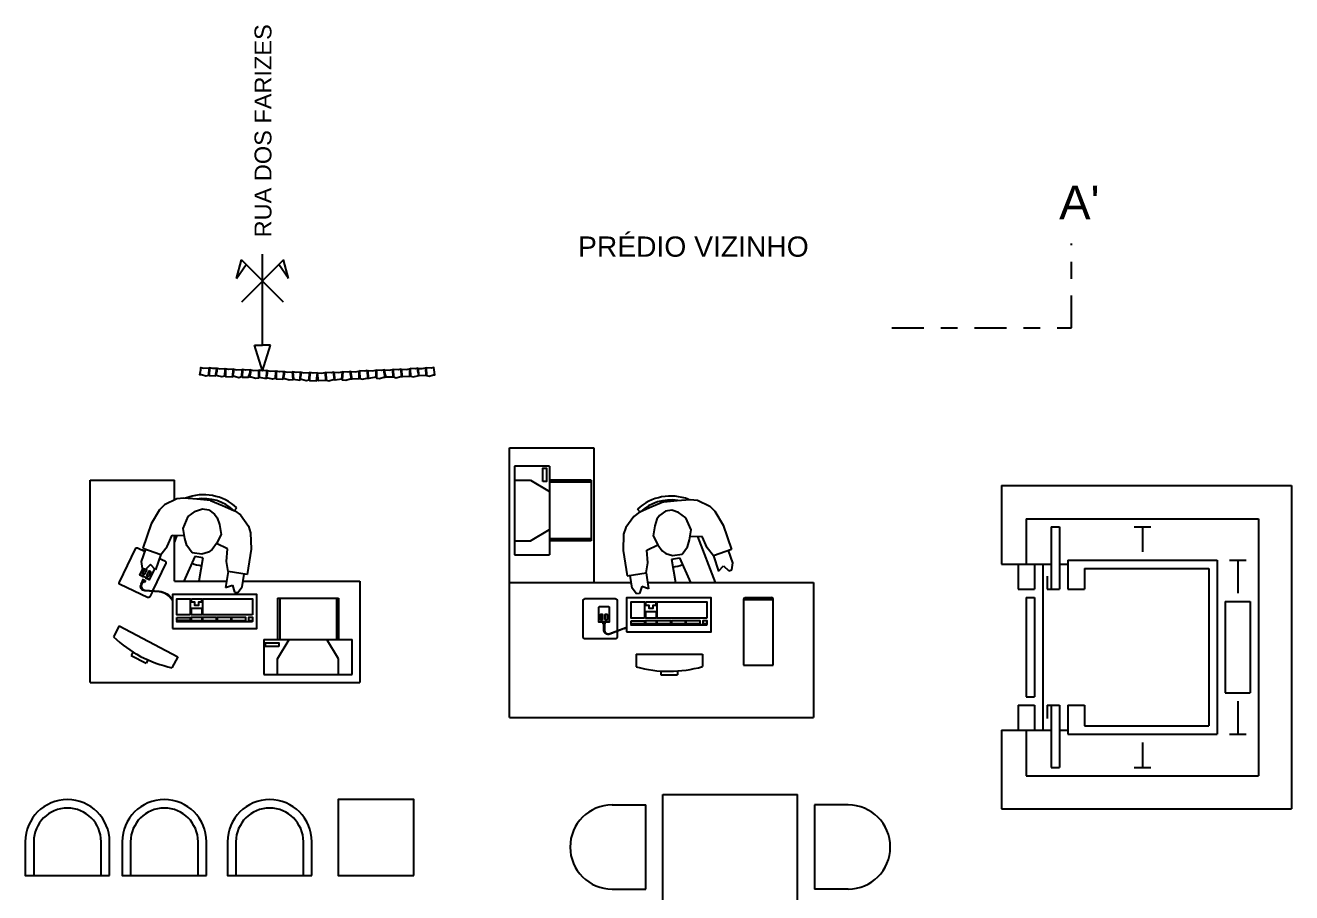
# Model space of a CAD drawing. Header units: millimetres. Extents: x 3638.9 to 3686.5, y 1948.8 to 1978.
# Drawn here: x 3665.67 to 3673.19, y 1972.87 to 1978.01 of the extents above; entities that cross this region are included whole.
import ezdxf

# ---------------------------------------------------------------- set-up
doc = ezdxf.new("R2010")
doc.units = ezdxf.units.MM
doc.linetypes.add('DASHDOT2', pattern=[12.7, 6.35, -3.175, 0, -3.175])
for name, color, linetype in [('mobiliario', 61, 'Continuous'), ('Paredes', 7, 'Continuous'), ('Texto', 51, 'Continuous'), ('Vista 1', 1, 'Continuous')]:
    doc.layers.add(name, color=color, linetype=linetype)
doc.styles.get("Standard").update_dxf_attribs({"font": 'arial.ttf'})

msp = doc.modelspace()

# ---------------------------------------------------------------- linework, layer by layer
at = {"layer": 'mobiliario'}
for p, q in [((3668.546, 1973.906), (3668.546, 1975.506)), ((3668.546, 1975.506), (3669.046, 1975.506)), ((3669.046, 1975.506), (3669.046, 1974.706)), ((3668.576, 1975.3968), (3668.576, 1974.8716)), ((3668.7842, 1975.3968), (3668.576, 1975.3968)), ((3668.7842, 1975.3968), (3668.7842, 1974.8716)), ((3666.057, 1974.1139), (3666.057, 1975.3139)), ((3666.057, 1975.3139), (3666.557, 1975.3139)), ((3666.557, 1975.1956), (3666.557, 1975.3139)), ((3668.576, 1975.3151), (3668.6699, 1975.3151)), ((3668.6699, 1975.3151), (3668.7842, 1975.2463)), ((3669.0299, 1975.3151), (3668.7842, 1975.3151)), ((3669.0299, 1975.3026), (3668.7842, 1975.3026)), ((3669.0299, 1975.3151), (3669.0299, 1974.9533)), ((3666.4991, 1975.1676), (3666.4686, 1975.1378)), ((3666.5719, 1975.2028), (3666.4991, 1975.1676)), ((3666.6141, 1975.2083), (3666.5719, 1975.2028)), ((3666.6923, 1975.2012), (3666.6141, 1975.2083)), ((3666.7706, 1975.1942), (3666.6923, 1975.2012)), ((3666.7706, 1975.1942), (3666.8428, 1975.1633)), ((3666.8428, 1975.1633), (3666.9098, 1975.1347)), ((3666.912, 1975.1327), (3666.9278, 1975.1494)), ((3669.3905, 1975.1554), (3669.3234, 1975.1267)), ((3669.4627, 1975.1862), (3669.3905, 1975.1554)), ((3669.4627, 1975.1862), (3669.5409, 1975.1933)), ((3669.5409, 1975.1933), (3669.6191, 1975.2003)), ((3669.6191, 1975.2003), (3669.6614, 1975.1948)), ((3669.6614, 1975.1948), (3669.7341, 1975.1596)), ((3669.7341, 1975.1596), (3669.7646, 1975.1298)), ((3666.4686, 1975.1378), (3666.4194, 1975.0543)), ((3666.6089, 1975.0272), (3666.6398, 1975.0994)), ((3666.6398, 1975.0994), (3666.6835, 1975.131)), ((3666.6835, 1975.131), (3666.7241, 1975.1438)), ((3666.7241, 1975.1438), (3666.7615, 1975.1378)), ((3666.7615, 1975.1378), (3666.7961, 1975.1129)), ((3666.7961, 1975.1129), (3666.8119, 1975.0911)), ((3666.8119, 1975.0911), (3666.8247, 1975.0505)), ((3666.9127, 1975.1334), (3666.915, 1975.1325)), ((3666.915, 1975.1325), (3666.9496, 1975.1076)), ((3666.9496, 1975.1076), (3666.997, 1975.0421)), ((3669.2836, 1975.0996), (3669.2363, 1975.0342)), ((3669.3182, 1975.1245), (3669.2836, 1975.0996)), ((3669.3213, 1975.1247), (3669.3055, 1975.1414)), ((3669.3205, 1975.1255), (3669.3182, 1975.1245)), ((3669.4213, 1975.0831), (3669.4086, 1975.0425)), ((3669.4371, 1975.105), (3669.4213, 1975.0831)), ((3669.4717, 1975.1298), (3669.4371, 1975.105)), ((3669.5092, 1975.1358), (3669.4717, 1975.1298)), ((3669.5498, 1975.123), (3669.5092, 1975.1358)), ((3669.5934, 1975.0914), (3669.5498, 1975.123)), ((3669.6243, 1975.0192), (3669.5934, 1975.0914)), ((3669.7646, 1975.1298), (3669.8138, 1975.0463)), ((3666.4194, 1975.0543), (3666.3694, 1974.9103)), ((3666.6187, 1974.968), (3666.6089, 1975.0272)), ((3666.8247, 1975.0505), (3666.8345, 1974.991)), ((3666.997, 1975.0421), (3667.0098, 1975.0015)), ((3667.0098, 1975.0015), (3667.0135, 1974.9046)), ((3668.6699, 1974.9533), (3668.7842, 1975.0221)), ((3669.2363, 1975.0342), (3669.2235, 1974.9935)), ((3669.4086, 1975.0425), (3669.3988, 1974.9831)), ((3669.6145, 1974.96), (3669.6243, 1975.0192)), ((3669.8138, 1975.0463), (3669.8639, 1974.9024)), ((3666.5141, 1974.9205), (3666.5448, 1974.9885)), ((3666.5448, 1974.9885), (3666.6174, 1974.9855)), ((3666.557, 1974.7139), (3666.557, 1974.988)), ((3666.5719, 1974.9874), (3666.557, 1974.9487)), ((3666.6315, 1974.9273), (3666.6187, 1974.968)), ((3666.6631, 1974.8837), (3666.6315, 1974.9273)), ((3666.8066, 1974.9378), (3666.7818, 1974.9032)), ((3666.8345, 1974.991), (3666.8066, 1974.9378)), ((3666.8719, 1974.9061), (3666.8066, 1974.9378)), ((3668.576, 1974.9533), (3668.6699, 1974.9533)), ((3669.0299, 1974.9659), (3668.7842, 1974.9659)), ((3669.0299, 1974.9533), (3668.7842, 1974.9533)), ((3669.2235, 1974.9935), (3669.2197, 1974.8967)), ((3669.3613, 1974.8981), (3669.4266, 1974.9298)), ((3669.3988, 1974.9831), (3669.4266, 1974.9298)), ((3669.4266, 1974.9298), (3669.4515, 1974.8952)), ((3669.6017, 1974.9193), (3669.6145, 1974.96)), ((3669.6884, 1974.9805), (3669.6159, 1974.9775)), ((3669.6613, 1974.9794), (3669.767, 1974.706)), ((3669.7191, 1974.9126), (3669.6884, 1974.9805)), ((3666.3624, 1974.8321), (3666.3874, 1974.9041)), ((3666.3694, 1974.9103), (3666.4773, 1974.8728)), ((3666.4773, 1974.8728), (3666.4461, 1974.7828)), ((3666.4773, 1974.8728), (3666.5141, 1974.9205)), ((3666.6781, 1974.8609), (3666.6136, 1974.7139)), ((3666.7193, 1974.8746), (3666.6631, 1974.8837)), ((3666.7261, 1974.853), (3666.6781, 1974.8609)), ((3666.7261, 1974.853), (3666.7029, 1974.7139)), ((3666.76, 1974.8874), (3666.7193, 1974.8746)), ((3666.7818, 1974.9032), (3666.76, 1974.8874)), ((3666.8668, 1974.8317), (3666.8719, 1974.9061)), ((3667.0135, 1974.9046), (3666.9894, 1974.7542)), ((3668.576, 1974.8716), (3668.7842, 1974.8716)), ((3669.2197, 1974.8967), (3669.2438, 1974.7462)), ((3669.3665, 1974.8237), (3669.3613, 1974.8981)), ((3669.4515, 1974.8952), (3669.4733, 1974.8794)), ((3669.4733, 1974.8794), (3669.5139, 1974.8667)), ((3669.5071, 1974.845), (3669.5551, 1974.8529)), ((3669.5139, 1974.8667), (3669.5702, 1974.8757)), ((3669.5551, 1974.8529), (3669.6197, 1974.706)), ((3669.5702, 1974.8757), (3669.6017, 1974.9193)), ((3669.7559, 1974.8648), (3669.7191, 1974.9126)), ((3669.8639, 1974.9024), (3669.7559, 1974.8648)), ((3669.7559, 1974.8648), (3669.7872, 1974.7749)), ((3669.8709, 1974.8241), (3669.8459, 1974.8961)), ((3666.3678, 1974.7899), (3666.3624, 1974.8321)), ((3666.3858, 1974.7836), (3666.3678, 1974.7899)), ((3666.4163, 1974.8134), (3666.3858, 1974.7836)), ((3666.4461, 1974.7828), (3666.4163, 1974.8134)), ((3666.8765, 1974.7723), (3666.8615, 1974.6782)), ((3666.8765, 1974.7723), (3666.8668, 1974.8317)), ((3666.9894, 1974.7542), (3666.8765, 1974.7723)), ((3669.3567, 1974.7643), (3669.3665, 1974.8237)), ((3669.5071, 1974.845), (3669.5303, 1974.706)), ((3669.7872, 1974.7749), (3669.8169, 1974.8054)), ((3669.8169, 1974.8054), (3669.8474, 1974.7756)), ((3669.8474, 1974.7756), (3669.8654, 1974.7819)), ((3669.8654, 1974.7819), (3669.8709, 1974.8241)), ((3666.4095, 1974.7249), (3666.3532, 1974.7519)), ((3666.557, 1974.7139), (3666.8672, 1974.7139)), ((3666.9585, 1974.6819), (3666.9706, 1974.7572)), ((3666.9637, 1974.7139), (3667.657, 1974.7139)), ((3667.657, 1974.7139), (3667.657, 1974.1139)), ((3668.546, 1974.706), (3669.2696, 1974.706)), ((3669.2438, 1974.7462), (3669.3567, 1974.7643)), ((3669.2747, 1974.674), (3669.2627, 1974.7492)), ((3669.3567, 1974.7643), (3669.3718, 1974.6702)), ((3669.3661, 1974.706), (3670.3509, 1974.706)), ((3670.3509, 1974.706), (3670.3509, 1973.906)), ((3666.8615, 1974.6782), (3666.9021, 1974.691)), ((3666.9021, 1974.691), (3666.9149, 1974.6504)), ((3666.9149, 1974.6504), (3666.9337, 1974.6473)), ((3666.9337, 1974.6473), (3666.9585, 1974.6819)), ((3669.2996, 1974.6394), (3669.2747, 1974.674)), ((3669.3184, 1974.6424), (3669.2996, 1974.6394)), ((3669.3312, 1974.683), (3669.3184, 1974.6424)), ((3669.3718, 1974.6702), (3669.3312, 1974.683)), ((3667.1696, 1974.614), (3667.5314, 1974.614)), ((3667.1696, 1974.614), (3667.1696, 1974.3682)), ((3667.1821, 1974.614), (3667.1821, 1974.3682)), ((3667.5188, 1974.614), (3667.5188, 1974.3682)), ((3667.5314, 1974.614), (3667.5314, 1974.3682)), ((3669.9355, 1974.6076), (3669.9355, 1974.2171)), ((3670.1105, 1974.6044), (3669.9355, 1974.6044)), ((3670.1012, 1974.6169), (3669.9448, 1974.6169)), ((3670.1105, 1974.2171), (3670.1105, 1974.6076)), ((3669.1384, 1974.4731), (3669.0759, 1974.4731)), ((3666.2304, 1974.4501), (3666.1957, 1974.3847)), ((3666.2304, 1974.4501), (3666.5772, 1974.2662)), ((3667.0879, 1974.3682), (3667.0879, 1974.16)), ((3667.0879, 1974.3682), (3667.6131, 1974.3682)), ((3667.1696, 1974.2539), (3667.2384, 1974.3682)), ((3667.5314, 1974.2539), (3667.4626, 1974.3682)), ((3667.6131, 1974.16), (3667.6131, 1974.3682)), ((3666.3112, 1974.2926), (3666.3014, 1974.2742)), ((3666.3014, 1974.2742), (3666.3897, 1974.2274)), ((3666.5772, 1974.2662), (3666.5428, 1974.2013)), ((3667.1696, 1974.16), (3667.1696, 1974.2539)), ((3667.5314, 1974.16), (3667.5314, 1974.2539)), ((3669.2985, 1974.2812), (3669.2985, 1974.2071)), ((3669.2985, 1974.2812), (3669.6911, 1974.2812)), ((3669.6911, 1974.2812), (3669.6911, 1974.2078)), ((3666.3995, 1974.2458), (3666.3897, 1974.2274)), ((3669.4437, 1974.1799), (3669.4437, 1974.159)), ((3669.5437, 1974.1799), (3669.5437, 1974.159)), ((3669.9355, 1974.2171), (3670.1105, 1974.2171)), ((3666.057, 1974.1139), (3667.657, 1974.1139)), ((3667.0879, 1974.16), (3667.6131, 1974.16)), ((3669.4437, 1974.159), (3669.5437, 1974.159)), ((3668.546, 1973.906), (3670.3509, 1973.906)), ((3669.4558, 1971.5743), (3669.4558, 1973.4493)), ((3669.4558, 1973.4493), (3670.2558, 1973.4493)), ((3670.2558, 1971.5743), (3670.2558, 1973.4493)), ((3669.1558, 1973.3868), (3669.3558, 1973.3868)), ((3669.3558, 1972.8868), (3669.3558, 1973.3868)), ((3670.5558, 1973.3868), (3670.3558, 1973.3868)), ((3670.3558, 1973.3868), (3670.3558, 1972.8868)), ((3669.1558, 1972.8868), (3669.3558, 1972.8868)), ((3670.5558, 1972.8868), (3670.3558, 1972.8868))]:
    msp.add_line(p, q, dxfattribs=at)
for points in [[(3668.7438, 1975.3068), (3668.7438, 1975.3865), (3668.7646, 1975.3865), (3668.7646, 1975.3068)], [(3666.3808, 1974.7071), (3666.3718, 1974.7114), (3666.375, 1974.721), (3666.3862, 1974.7156)], [(3666.5452, 1974.434), (3667.0456, 1974.434), (3667.0456, 1974.6363), (3666.5452, 1974.6363)], [(3666.6516, 1974.5149), (3666.572, 1974.5149), (3666.572, 1974.6109), (3666.6516, 1974.6109)], [(3666.6589, 1974.6109), (3666.719, 1974.6109), (3666.719, 1974.5901), (3666.6995, 1974.5901), (3666.6995, 1974.5713), (3666.6784, 1974.5713), (3666.6784, 1974.5901), (3666.6589, 1974.5901)], [(3666.7196, 1974.5149), (3666.6595, 1974.5149), (3666.6595, 1974.5545), (3666.7196, 1974.5545)], [(3667.0204, 1974.5149), (3666.7263, 1974.5149), (3666.7263, 1974.6109), (3667.0204, 1974.6109)], [(3669.2413, 1974.4146), (3669.7418, 1974.4146), (3669.7418, 1974.6169), (3669.2413, 1974.6169)], [(3669.3478, 1974.4955), (3669.2681, 1974.4955), (3669.2681, 1974.5915), (3669.3478, 1974.5915)], [(3669.355, 1974.5915), (3669.4152, 1974.5915), (3669.4152, 1974.5707), (3669.3957, 1974.5707), (3669.3957, 1974.5519), (3669.3745, 1974.5519), (3669.3745, 1974.5707), (3669.355, 1974.5707)], [(3669.7166, 1974.4955), (3669.4224, 1974.4955), (3669.4224, 1974.5915), (3669.7166, 1974.5915)], [(3666.572, 1974.4991), (3666.6516, 1974.4991), (3666.6516, 1974.4819), (3666.572, 1974.4819)], [(3667.0204, 1974.4734), (3666.572, 1974.4734), (3666.572, 1974.4762), (3667.0204, 1974.4762)], [(3666.7196, 1974.4802), (3666.6595, 1974.4802), (3666.6595, 1974.501), (3666.7196, 1974.501)], [(3666.8059, 1974.4802), (3666.7263, 1974.4802), (3666.7263, 1974.501), (3666.8059, 1974.501)], [(3666.8922, 1974.4802), (3666.8125, 1974.4802), (3666.8125, 1974.501), (3666.8922, 1974.501)], [(3666.9785, 1974.4802), (3666.8988, 1974.4802), (3666.8988, 1974.501), (3666.9785, 1974.501)], [(3667.0204, 1974.4802), (3666.9992, 1974.4802), (3666.9992, 1974.501), (3667.0204, 1974.501)], [(3669.1122, 1974.4613), (3669.1022, 1974.4613), (3669.1009, 1974.4713), (3669.1134, 1974.4713)], [(3669.2681, 1974.4797), (3669.3478, 1974.4797), (3669.3478, 1974.4625), (3669.2681, 1974.4625)], [(3669.4158, 1974.4955), (3669.3556, 1974.4955), (3669.3556, 1974.5351), (3669.4158, 1974.5351)], [(3669.4158, 1974.4608), (3669.3556, 1974.4608), (3669.3556, 1974.4816), (3669.4158, 1974.4816)], [(3669.5021, 1974.4608), (3669.4224, 1974.4608), (3669.4224, 1974.4816), (3669.5021, 1974.4816)], [(3669.5884, 1974.4608), (3669.5087, 1974.4608), (3669.5087, 1974.4816), (3669.5884, 1974.4816)], [(3669.6746, 1974.4608), (3669.595, 1974.4608), (3669.595, 1974.4816), (3669.6746, 1974.4816)], [(3669.7166, 1974.4608), (3669.6954, 1974.4608), (3669.6954, 1974.4816), (3669.7166, 1974.4816)], [(3669.7166, 1974.454), (3669.2681, 1974.454), (3669.2681, 1974.4568), (3669.7166, 1974.4568)], [(3667.1778, 1974.3278), (3667.0982, 1974.3278), (3667.0982, 1974.3486), (3667.1778, 1974.3486)], [(3667.9785, 1972.9682), (3667.9785, 1973.4182), (3667.5285, 1973.4182), (3667.5285, 1972.9682)]]:
    msp.add_lwpolyline(points, close=True, dxfattribs=at)
for points in [[(3666.4264, 1974.6544), (3666.4113, 1974.6228, -0.414214), (3666.3979, 1974.6181), (3666.2355, 1974.6957, -0.414214), (3666.2308, 1974.709), (3666.3256, 1974.9076, -0.414214), (3666.339, 1974.9123), (3666.3829, 1974.8913)], [(3666.4694, 1974.85), (3666.5014, 1974.8347, -0.414214), (3666.5061, 1974.8214), (3666.428, 1974.6578)], [(3666.5452, 1974.6, 0.253539), (3666.4668, 1974.6511), (3666.3813, 1974.6581, -0.525315), (3666.3593, 1974.6963), (3666.3747, 1974.7286)], [(3666.3779, 1974.7271), (3666.3625, 1974.6948, 0.525315), (3666.3816, 1974.6616), (3666.467, 1974.6546, -0.237566), (3666.5452, 1974.6069, -0.052791)], [(3669.184, 1974.4167), (3669.184, 1974.3817, -0.414214), (3669.174, 1974.3717), (3668.994, 1974.3717, -0.414214), (3668.984, 1974.3817), (3668.984, 1974.6017, -0.414214), (3668.994, 1974.6117), (3669.174, 1974.6117, -0.414214), (3669.184, 1974.6017), (3669.184, 1974.4205)], [(3669.101, 1974.4706), (3669.0759, 1974.4706), (3669.0759, 1974.5578, -0.414214), (3669.0824, 1974.5643), (3669.1319, 1974.5643, -0.414214), (3669.1384, 1974.5578), (3669.1384, 1974.4706), (3669.1133, 1974.4706)], [(3669.2413, 1974.4364, 0.051413), (3669.2219, 1974.4311), (3669.1417, 1974.4006, -0.525315), (3669.1054, 1974.4256), (3669.1054, 1974.4613)], [(3669.1089, 1974.4613), (3669.1089, 1974.4256, 0.525315), (3669.1405, 1974.4039), (3669.2206, 1974.4344, -0.052791), (3669.2413, 1974.4399, -0.052791)], [(3666.1226, 1972.9682), (3666.1226, 1973.1682, 1), (3665.7226, 1973.1682), (3665.7226, 1972.9682)], [(3666.6976, 1972.9682), (3666.6976, 1973.1682, 1), (3666.2976, 1973.1682), (3666.2976, 1972.9682)], [(3667.3226, 1972.9682), (3667.3226, 1973.1682, 1), (3666.9226, 1973.1682), (3666.9226, 1972.9682)]]:
    msp.add_lwpolyline(points, format="xyb", dxfattribs=at)
for points in [[(3666.3747, 1974.7388), (3666.3521, 1974.7496), (3666.3708, 1974.7888)], [(3666.4401, 1974.789), (3666.4085, 1974.7227), (3666.3858, 1974.7335)]]:
    msp.add_lwpolyline(points, dxfattribs=at)
for points in [[(3666.3806, 1974.7571, -1), (3666.3704, 1974.7619), (3666.381, 1974.7841, -1), (3666.3911, 1974.7792)], [(3666.4049, 1974.7454, -1), (3666.3948, 1974.7503), (3666.4053, 1974.7724, -1), (3666.4155, 1974.7676)], [(3669.0984, 1974.4896, -1), (3669.0872, 1974.4896), (3669.0872, 1974.5141, -1), (3669.0984, 1974.5141)], [(3669.1254, 1974.4896, -1), (3669.1142, 1974.4896), (3669.1142, 1974.5141, -1), (3669.1254, 1974.5141)], [(3666.1726, 1972.9682), (3666.1726, 1973.1682, 1), (3665.6726, 1973.1682), (3665.6726, 1972.9682)], [(3666.7476, 1972.9682), (3666.7476, 1973.1682, 1), (3666.2476, 1973.1682), (3666.2476, 1972.9682)], [(3667.3726, 1972.9682), (3667.3726, 1973.1682, 1), (3666.8726, 1973.1682), (3666.8726, 1972.9682)]]:
    msp.add_lwpolyline(points, format="xyb", close=True, dxfattribs=at)
for centre, radius, start, end in [((3666.7303, 1974.9405), 0.2874, 46.60507, 111.77778), ((3666.7303, 1974.9405), 0.2644, 46.60507, 99.12687), ((3669.5029, 1974.9326), 0.2874, 68.22222, 133.39493), ((3669.5029, 1974.9326), 0.2644, 80.87313, 133.39493), ((3666.7501, 1975.0653), 0.2604, 249.86833, 263.0085), ((3669.4831, 1975.0573), 0.2604, 276.9915, 290.13167), ((3669.9448, 1974.6076), 0.00934, 90, 180), ((3670.1012, 1974.6076), 0.00934, 0, 90), ((3666.6897, 1974.8997), 0.7136, 226.19056, 258.12229), ((3669.4937, 1974.8935), 0.7136, 254.13056, 286.06229), ((3669.1558, 1973.1368), 0.25, 90, 270), ((3670.5558, 1973.1368), 0.25, 270, 90)]:
    msp.add_arc(centre, radius, start, end, dxfattribs=at)
at = {"layer": 'Paredes', "color": 5, "linetype": 'DASHDOT2', "ltscale": 0.03}
for p, q in [((3671.8808, 1976.2194), (3671.8808, 1976.7194)), ((3670.8148, 1976.2194), (3671.8808, 1976.2194))]:
    msp.add_line(p, q, dxfattribs=at)
at = {"layer": 'Vista 1'}
for p, q in [((3667.0799, 1976.115), (3667.0799, 1976.6559)), ((3666.9262, 1976.5104), (3666.9547, 1976.6219)), ((3666.9262, 1976.5104), (3666.9831, 1976.5935)), ((3667.2051, 1976.3714), (3666.9547, 1976.6219)), ((3667.2051, 1976.6219), (3666.9547, 1976.3714)), ((3667.2336, 1976.5104), (3667.1767, 1976.5935)), ((3667.2336, 1976.5104), (3667.2051, 1976.6219)), ((3667.0328, 1976.1151), (3667.0799, 1976.115)), ((3667.0795, 1975.9628), (3667.0328, 1976.1151)), ((3667.1269, 1976.1151), (3667.0799, 1976.115)), ((3667.0803, 1975.9628), (3667.1269, 1976.1151)), ((3671.4654, 1975.2826), (3671.4654, 1974.8151)), ((3671.4654, 1975.2826), (3673.1878, 1975.2826)), ((3671.4654, 1975.2826), (3671.4654, 1974.8151)), ((3671.4654, 1975.2826), (3671.4654, 1975.0858)), ((3673.1878, 1975.2826), (3673.1878, 1973.3633)), ((3671.4654, 1975.0858), (3671.4654, 1974.8151)), ((3671.613, 1975.0858), (3671.613, 1974.8151)), ((3671.613, 1975.0858), (3672.991, 1975.0858)), ((3672.991, 1975.0858), (3672.991, 1973.5602)), ((3671.7607, 1975.0366), (3671.7607, 1974.6675)), ((3671.7607, 1975.0366), (3671.8099, 1975.0366)), ((3671.8099, 1975.0366), (3671.8099, 1974.6675)), ((3672.2528, 1975.0366), (3672.3512, 1975.0366)), ((3672.302, 1975.0366), (3672.302, 1974.8889)), ((3671.4654, 1974.8151), (3671.613, 1974.8151)), ((3671.5638, 1974.8151), (3671.5638, 1974.6675)), ((3671.613, 1974.8151), (3671.7607, 1974.8151)), ((3671.6622, 1974.8151), (3671.6622, 1974.6675)), ((3671.7115, 1974.8151), (3671.7115, 1974.6675)), ((3671.8099, 1974.8151), (3671.8591, 1974.8151)), ((3671.8591, 1974.8397), (3672.7449, 1974.8397)), ((3671.8591, 1974.8397), (3671.8591, 1974.6675)), ((3671.9575, 1974.7905), (3671.9575, 1974.6675)), ((3671.9575, 1974.7905), (3672.6957, 1974.7905)), ((3672.6957, 1974.7905), (3672.6957, 1973.8555)), ((3672.7449, 1974.8397), (3672.7449, 1973.8062)), ((3672.8187, 1974.8397), (3672.9172, 1974.8397)), ((3672.868, 1974.8397), (3672.868, 1974.6429)), ((3671.7361, 1974.7452), (3671.7361, 1974.6675)), ((3671.5638, 1974.6675), (3671.6622, 1974.6675)), ((3671.7115, 1974.6675), (3671.7115, 1974.6183)), ((3671.7361, 1974.6675), (3671.8099, 1974.6675)), ((3671.8591, 1974.6675), (3671.9575, 1974.6675)), ((3671.613, 1974.6183), (3671.6622, 1974.6183)), ((3671.613, 1974.6183), (3671.613, 1974.0277)), ((3671.6622, 1974.6183), (3671.6622, 1974.0277)), ((3671.7115, 1974.6183), (3671.7115, 1974.0277)), ((3672.7941, 1974.5937), (3672.7941, 1974.0523)), ((3672.7941, 1974.5937), (3672.9418, 1974.5937)), ((3672.9418, 1974.5937), (3672.9418, 1974.0523)), ((3671.613, 1974.0277), (3671.6622, 1974.0277)), ((3671.7115, 1974.0277), (3671.7115, 1973.9785)), ((3672.7941, 1974.0523), (3672.9418, 1974.0523)), ((3671.5638, 1973.9785), (3671.6622, 1973.9785)), ((3671.5638, 1973.9785), (3671.5638, 1973.8309)), ((3671.6622, 1973.9785), (3671.6622, 1973.8309)), ((3671.7115, 1973.9785), (3671.7115, 1973.8309)), ((3671.7361, 1973.9785), (3671.8099, 1973.9785)), ((3671.7361, 1973.9785), (3671.7361, 1973.9007)), ((3671.7607, 1973.9785), (3671.7607, 1973.6094)), ((3671.8099, 1973.9785), (3671.8099, 1973.6094)), ((3671.8591, 1973.9785), (3671.8591, 1973.8062)), ((3671.8591, 1973.9785), (3671.9575, 1973.9785)), ((3671.9575, 1973.9785), (3671.9575, 1973.8555)), ((3672.868, 1974.0031), (3672.868, 1973.8062)), ((3671.4654, 1973.8309), (3671.613, 1973.8309)), ((3671.4654, 1973.8309), (3671.4654, 1973.3633)), ((3671.4654, 1973.8309), (3671.4654, 1973.3633)), ((3671.4654, 1973.8309), (3671.4654, 1973.5602)), ((3671.613, 1973.8309), (3671.613, 1973.5602)), ((3671.613, 1973.8309), (3671.7607, 1973.8309)), ((3671.8099, 1973.8309), (3671.8591, 1973.8309)), ((3671.8591, 1973.8062), (3672.7449, 1973.8062)), ((3671.9575, 1973.8555), (3672.6957, 1973.8555)), ((3672.8187, 1973.8062), (3672.9172, 1973.8062)), ((3672.302, 1973.757), (3672.302, 1973.6094)), ((3671.7607, 1973.6094), (3671.8099, 1973.6094)), ((3672.2528, 1973.6094), (3672.3512, 1973.6094)), ((3671.4654, 1973.5602), (3671.4654, 1973.3633)), ((3671.613, 1973.5602), (3672.991, 1973.5602)), ((3671.4654, 1973.3633), (3673.1878, 1973.3633))]:
    msp.add_line(p, q, dxfattribs=at)
at = {"layer": 'Vista 1', "ltscale": 0.5}
msp.add_line((3667.4064, 1975.9507), (3667.4064, 1975.9507), dxfattribs=at)
for points in [[(3666.7611, 1975.9805), (3666.759, 1975.9359), (3666.7431, 1975.9314), (3666.7172, 1975.9387), (3666.7172, 1975.9387), (3666.7091, 1975.939), (3666.7145, 1975.9683), (3666.7151, 1975.9828), (3666.7306, 1975.979), (3666.7611, 1975.9807)], [(3666.8569, 1975.976), (3666.8549, 1975.9315), (3666.839, 1975.927), (3666.8131, 1975.9342), (3666.8131, 1975.9342), (3666.805, 1975.9346), (3666.8104, 1975.9639), (3666.811, 1975.9783), (3666.8264, 1975.9746), (3666.857, 1975.9762)], [(3667.9558, 1975.976), (3667.9579, 1975.9315), (3667.9737, 1975.927), (3667.9996, 1975.9342), (3667.9996, 1975.9342), (3668.0078, 1975.9346), (3668.0024, 1975.9639), (3668.0017, 1975.9783), (3667.9863, 1975.9746), (3667.9558, 1975.9762)], [(3668.0517, 1975.9805), (3668.0537, 1975.9359), (3668.0696, 1975.9314), (3668.0955, 1975.9387), (3668.0955, 1975.9387), (3668.1036, 1975.939), (3668.0983, 1975.9683), (3668.0976, 1975.9828), (3668.0822, 1975.979), (3668.0517, 1975.9807)], [(3666.9568, 1975.9714), (3666.9548, 1975.9268), (3666.9389, 1975.9223), (3666.913, 1975.9296), (3666.913, 1975.9296), (3666.9049, 1975.93), (3666.9102, 1975.9592), (3666.9109, 1975.9737), (3666.9263, 1975.97), (3666.9568, 1975.9716)], [(3667.0567, 1975.9667), (3667.0568, 1975.9201), (3667.0388, 1975.9177), (3667.0129, 1975.9249), (3667.0129, 1975.9249), (3667.0048, 1975.9253), (3667.0101, 1975.9546), (3667.0108, 1975.9691), (3667.0262, 1975.9653), (3667.0567, 1975.9669)], [(3667.1566, 1975.9621), (3667.1546, 1975.9175), (3667.1387, 1975.9131), (3667.1128, 1975.9203), (3667.1128, 1975.9203), (3667.1046, 1975.9207), (3667.11, 1975.95), (3667.1107, 1975.9644), (3667.1261, 1975.9607), (3667.1566, 1975.9623)], [(3667.2565, 1975.9575), (3667.2603, 1975.9094), (3667.2386, 1975.9084), (3667.2127, 1975.9157), (3667.2127, 1975.9157), (3667.2045, 1975.9161), (3667.2099, 1975.9453), (3667.2106, 1975.9598), (3667.226, 1975.9561), (3667.2565, 1975.9577)], [(3667.3564, 1975.9528), (3667.3543, 1975.9083), (3667.3385, 1975.9038), (3667.3125, 1975.911), (3667.3125, 1975.911), (3667.3044, 1975.9114), (3667.3098, 1975.9407), (3667.3105, 1975.9552), (3667.3259, 1975.9514), (3667.3564, 1975.953)], [(3667.4563, 1975.9528), (3667.4584, 1975.9083), (3667.4743, 1975.9038), (3667.5002, 1975.911), (3667.5002, 1975.911), (3667.5083, 1975.9114), (3667.5029, 1975.9407), (3667.5022, 1975.9552), (3667.4868, 1975.9514), (3667.4563, 1975.953)], [(3667.5562, 1975.9575), (3667.5524, 1975.9094), (3667.5741, 1975.9084), (3667.6001, 1975.9157), (3667.6001, 1975.9157), (3667.6082, 1975.9161), (3667.6028, 1975.9453), (3667.6021, 1975.9598), (3667.5867, 1975.9561), (3667.5562, 1975.9577)], [(3667.6561, 1975.9621), (3667.6582, 1975.9175), (3667.674, 1975.9131), (3667.7, 1975.9203), (3667.7, 1975.9203), (3667.7081, 1975.9207), (3667.7027, 1975.95), (3667.702, 1975.9644), (3667.6866, 1975.9607), (3667.6561, 1975.9623)], [(3667.756, 1975.9667), (3667.7559, 1975.9201), (3667.7739, 1975.9177), (3667.7999, 1975.9249), (3667.7999, 1975.9249), (3667.808, 1975.9253), (3667.8026, 1975.9546), (3667.8019, 1975.9691), (3667.7865, 1975.9653), (3667.756, 1975.9669)], [(3667.8559, 1975.9714), (3667.858, 1975.9268), (3667.8738, 1975.9223), (3667.8998, 1975.9296), (3667.8998, 1975.9296), (3667.9079, 1975.93), (3667.9025, 1975.9592), (3667.9018, 1975.9737), (3667.8864, 1975.97), (3667.8559, 1975.9716)]]:
    msp.add_lwpolyline(points, dxfattribs=at)
for points in [[(3666.8083, 1975.9771), (3666.7846, 1975.9765), (3666.7651, 1975.9805), (3666.7627, 1975.9349), (3666.8022, 1975.9343), (3666.8068, 1975.9642)], [(3666.9069, 1975.9739), (3666.8805, 1975.9721), (3666.861, 1975.976), (3666.8611, 1975.9306), (3666.9014, 1975.9268), (3666.9062, 1975.9586)], [(3667.9058, 1975.9739), (3667.9322, 1975.9721), (3667.9517, 1975.976), (3667.9516, 1975.9306), (3667.9113, 1975.9268), (3667.9065, 1975.9586)], [(3668.0044, 1975.9771), (3668.0281, 1975.9765), (3668.0476, 1975.9805), (3668.05, 1975.9349), (3668.0106, 1975.9343), (3668.0059, 1975.9642)], [(3667.0068, 1975.9693), (3666.9804, 1975.9675), (3666.9609, 1975.9714), (3666.9585, 1975.9258), (3666.9979, 1975.9252), (3667.0061, 1975.954)], [(3667.1049, 1975.9645), (3667.0803, 1975.9628), (3667.0608, 1975.9667), (3667.0606, 1975.9257), (3667.1012, 1975.9176), (3667.106, 1975.9493)], [(3667.2048, 1975.9599), (3667.1802, 1975.9582), (3667.1607, 1975.9621), (3667.1608, 1975.9167), (3667.2011, 1975.9129), (3667.2059, 1975.9447)], [(3667.3065, 1975.9553), (3667.2801, 1975.9536), (3667.2606, 1975.9575), (3667.2644, 1975.9139), (3667.301, 1975.9083), (3667.3058, 1975.9401)], [(3667.4064, 1975.9507), (3667.38, 1975.9489), (3667.3604, 1975.9528), (3667.3583, 1975.9056), (3667.4008, 1975.9037)], [(3667.4064, 1975.9507), (3667.4328, 1975.9489), (3667.4523, 1975.9528), (3667.4545, 1975.9056), (3667.4119, 1975.9037)], [(3667.5063, 1975.9553), (3667.5327, 1975.9536), (3667.5522, 1975.9575), (3667.5483, 1975.9139), (3667.5118, 1975.9083), (3667.507, 1975.9401)], [(3667.6079, 1975.9599), (3667.6326, 1975.9582), (3667.6521, 1975.9621), (3667.6519, 1975.9167), (3667.6117, 1975.9129), (3667.6069, 1975.9447)], [(3667.7078, 1975.9645), (3667.7324, 1975.9628), (3667.752, 1975.9667), (3667.7521, 1975.9257), (3667.7116, 1975.9176), (3667.7068, 1975.9493)], [(3667.8059, 1975.9693), (3667.8323, 1975.9675), (3667.8519, 1975.9714), (3667.8542, 1975.9258), (3667.8148, 1975.9252), (3667.8066, 1975.954)]]:
    msp.add_lwpolyline(points, close=True, dxfattribs=at)

# ---------------------------------------------------------------- texts
at = {"layer": 'Texto', "insert": (3667.0331, 1976.7554), "char_height": 0.1, "width": 1.7891, "attachment_point": 1, "rotation": 90}
msp.add_mtext('RUA DOS FARIZES', dxfattribs=at)
at = {"layer": 'Texto', "width": 1.7891, "attachment_point": 1}
for s, insert, char_height in [("A'", (3671.808, 1977.0631), 0.2), ('PRÉDIO VIZINHO', (3668.9527, 1976.7606), 0.12)]:
    msp.add_mtext(s, dxfattribs=dict(at, insert=insert, char_height=char_height))

doc.saveas('drawing.dxf')
